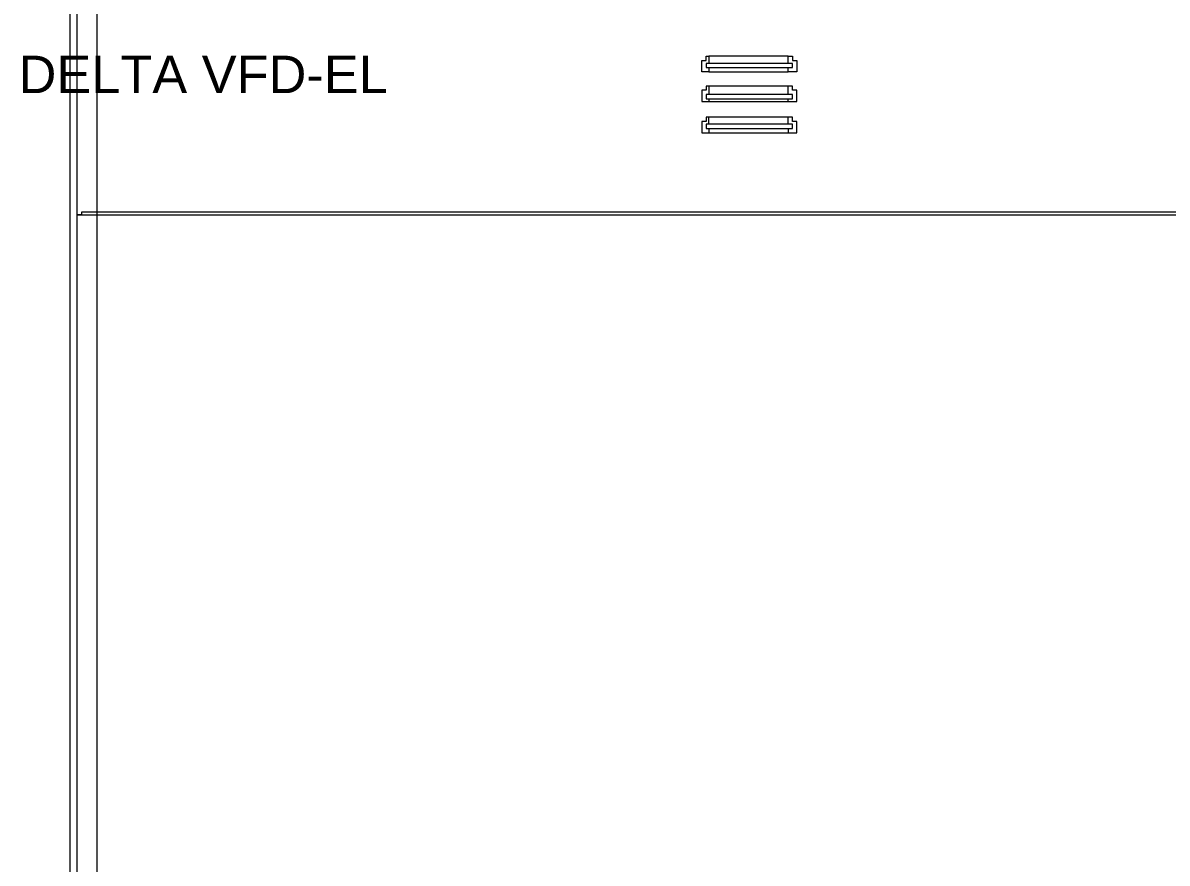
# Model space of a CAD drawing. Header units: millimetres. Extents: x -11 to 1219, y 0 to 1751.
# Drawn here: x 443 to 504.1, y 1179.8 to 1224.7 of the extents above; entities that cross this region are included whole.
import ezdxf

# ---------------------------------------------------------------- set-up
doc = ezdxf.new("R2010")
doc.units = ezdxf.units.MM
doc.header["$LTSCALE"] = 10
doc.layers.get('0').update_dxf_attribs({"linetype": 'CONTINUOUS'})
doc.layers.get('Defpoints').update_dxf_attribs({"linetype": 'CONTINUOUS'})
doc.styles.add('PDF TimesNewRomanPS-ItalicMT', font='arial.ttf')

# ---------------------------------------------------------------- blocks, each defined once
blk = doc.blocks.new('Delta Drive')
at = {"layer": 'Defpoints', "lineweight": 0}
for points in [[(0.10917, -1.795), (0.00917, -1.795), (0.00917, -1.49917), (0.00667, -1.49917), (0.00667, -1.4975), (0, -1.4975), (0, -1.495), (-0.00417, -1.495), (-0.00417, -1.4925), (-0.00667, -1.4925), (-0.00667, -1.49083), (-0.00917, -1.48833), (-0.00917, -1.48583), (-0.01083, -1.48583), (-0.01083, -1.47917), (-0.01333, -1.47917), (-0.01333, -1.4775), (-0.01333, -0.30417), (-0.01333, -0.3), (-0.01333, -0.3025), (-0.01333, -0.30417)], [(0.77, -0.865), (0.78083, -0.865), (0.78083, -0.885), (0.78083, -0.8875), (0.77917, -0.8875), (0.77667, -0.89), (0.77, -0.89), (0.77, -1.04583), (0.0025, -1.04583), (0.0025, -0.89), (0.0025, -0.8875), (0.0025, -0.865), (-0.00917, -0.865), (-0.01083, -0.865)], [(0.0425, -1.4975), (0.0425, -1.49917), (0.03583, -1.49917), (0.03333, -1.49917), (0.01333, -1.49917), (0.01083, -1.49917), (0.00917, -1.49917), (0.01333, -1.495), (0.00667, -1.495), (0.00417, -1.4925), (0.0025, -1.4925), (0, -1.49083), (-0.0025, -1.49083), (-0.0025, -1.48833), (-0.00417, -1.48833), (-0.00417, -1.48583), (-0.00667, -1.48583), (-0.00667, -1.48167), (-0.00917, -1.48167), (-0.00917, -1.4725), (-0.00917, -1.0475), (-0.00917, -0.885)], [(0.40917, -0.95417), (0.3625, -0.95417)], [(0.40917, -0.95833), (0.3625, -0.95833)], [(0.3625, -0.96083), (0.40917, -0.96083)], [(0.3625, -0.96333), (0.40917, -0.96333)], [(0.3625, -0.97167), (0.3625, -0.97667), (0.36083, -0.97667), (0.36083, -0.97917), (0.3625, -0.97917), (0.3625, -0.98083)], [(0.40917, -0.98083), (0.40917, -0.97917), (0.41167, -0.97917), (0.41167, -0.97667), (0.40917, -0.97667), (0.40917, -0.97167)], [(0.40917, -0.97667), (0.3625, -0.97667)], [(0.3625, -0.97917), (0.40917, -0.97917)], [(0.3625, -0.99417), (0.3625, -0.99)], [(0.40917, -0.99417), (0.40917, -0.99)], [(0.3625, -0.99667), (0.3625, -0.99917)], [(0.40917, -0.99667), (0.40917, -0.99917)], [(0.75917, -1.495), (0.01333, -1.495), (0.01333, -1.48583), (0.00917, -1.48583), (0.00917, -1.48417), (0.00667, -1.48417), (0.00417, -1.48167), (0.0025, -1.47917), (0.0025, -1.475), (0.0025, -1.0475), (0.0025, -1.04583), (-0.00667, -1.04583), (-0.00667, -1.0475), (-0.00917, -1.0475), (0.0025, -1.0475), (0.77, -1.0475)]]:
    blk.add_lwpolyline(points, dxfattribs=at)
for points in [[(0.3625, -0.96333), (0.35833, -0.96333), (0.35833, -0.95667), (0.36083, -0.95667), (0.36083, -0.95417), (0.3625, -0.95417), (0.3625, -0.95833), (0.36083, -0.95833), (0.36083, -0.96083), (0.3625, -0.96083)], [(0.40917, -0.96333), (0.40917, -0.96083), (0.41167, -0.96083), (0.41167, -0.95833), (0.40917, -0.95833), (0.40917, -0.95417), (0.41167, -0.95417), (0.41167, -0.95667), (0.41417, -0.95667), (0.41417, -0.96333)], [(0.3625, -0.97167), (0.36083, -0.97167), (0.36083, -0.97417), (0.35833, -0.97417), (0.35833, -0.98083), (0.3625, -0.98083), (0.40917, -0.98083), (0.41417, -0.98083), (0.41417, -0.97417), (0.41167, -0.97417), (0.41167, -0.97167), (0.40917, -0.97167)], [(0.40917, -0.99), (0.3625, -0.99), (0.36083, -0.99), (0.36083, -0.9925), (0.35833, -0.9925), (0.35833, -0.99917), (0.3625, -0.99917), (0.40917, -0.99917), (0.41417, -0.99917), (0.41417, -0.9925), (0.41167, -0.9925), (0.41167, -0.99)], [(0.40917, -0.99417), (0.3625, -0.99417), (0.36083, -0.99417), (0.36083, -0.99667), (0.3625, -0.99667), (0.40917, -0.99667), (0.41167, -0.99667), (0.41167, -0.99417)]]:
    blk.add_lwpolyline(points, close=True, dxfattribs=at)

msp = doc.modelspace()

# ---------------------------------------------------------------- block references
at = {"xscale": 90.77036714357496, "yscale": 90.77036714357496, "zscale": 90.77036714357496}
msp.add_blockref('Delta Drive', (446.7662, 1309.5252), dxfattribs=at)

# ---------------------------------------------------------------- texts
at = {"insert": (442.8052, 1222.9485), "char_height": 2, "attachment_point": 1, "style": 'PDF TimesNewRomanPS-ItalicMT'}
msp.add_mtext_dynamic_manual_height_columns('DELTA VFD-EL', width=39.39231, gutter_width=10, heights=[0], dxfattribs=at)

doc.saveas('drawing.dxf')
